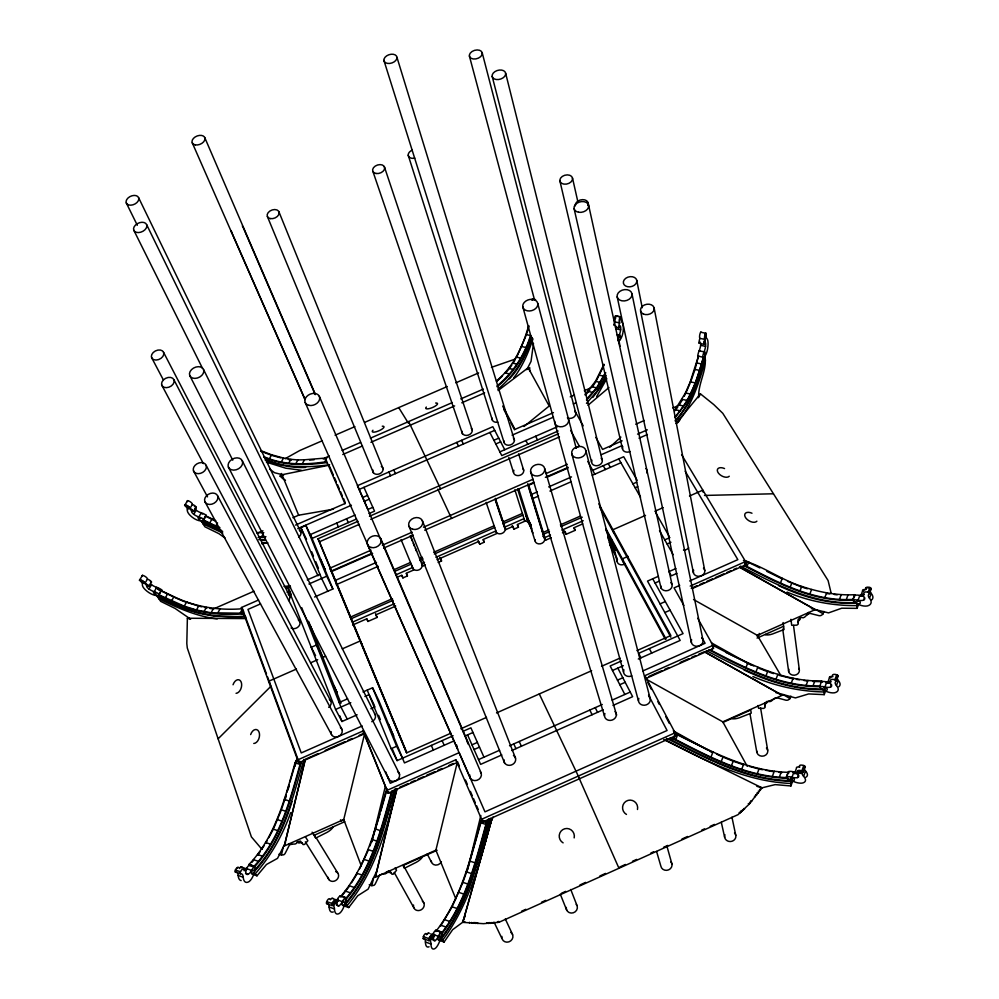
<?xml version="1.0" encoding="UTF-8"?>
<svg xmlns="http://www.w3.org/2000/svg" width="999" height="999" viewBox="0 0 999 999"><rect width="100%" height="100%" fill="white"/><g stroke="black" fill="none" stroke-linecap="round" stroke-linejoin="round"><path stroke-width="1.5" d="M617.869 339.373A6.481 2.173 -78.1 0 1 619.168 335.189A6.956 2.335 -78.2 0 0 620.654 329.782A4.908 1.648 -78.2 0 0 619.83 325.724L619.018 327.772L615.446 326.985M775.611 692.494L795.441 697.914L808.641 693.93L824.2 694.642L824.25 689.572M440.422 938.735A4.533 1.523 -71.6 0 1 438.374 939.984A4.533 1.523 -71.6 0 1 438.349 936.3L432.817 934.34A8.029 2.71 -71.5 0 1 435.776 930.194L441.296 932.142A10.327 3.484 -71.5 0 1 440.459 938.561L440.422 938.735A9.94 3.347 -71.5 0 1 435.789 947.939A14.423 4.858 -71.6 0 1 430.981 943.98A9.528 3.234 -71.3 0 0 428.783 940.621L428.921 938.66A4.483 1.523 -71.5 0 1 431.081 935.564A4.483 1.523 -71.5 0 1 432.155 937.212A3.946 1.336 -71.5 0 1 434.752 935.251L430.581 933.903M436.675 931.343L436.7 930.319C460.664 899.063 470.104 859.864 480.444 822.664L481.655 820.029L487.1 821.777C476.336 860.226 466.895 900.873 442.207 933.278L441.471 938.336L444.093 942.032L452.647 929.682L462.237 922.589L465.084 916.258M488.261 819.217L485.901 824.425C475.561 861.675 466.108 900.898 442.22 932.267L442.207 933.278L439.435 932.317M699.225 343.344L699.787 341.396M811.375 608.566L828.533 612.899L841.72 608.216L857.092 608.354L857.292 603.034C830.119 604.919 802.884 597.127 778.471 585.551M704.17 344.255L704.133 344.23A3.222 0.949 -78 0 1 704.919 339.385A3.659 1.074 -78 0 1 704.57 336.825A3.659 1.074 -78 0 1 705.594 333.204L706.156 333.204A7.742 2.273 -78.1 0 0 706.88 338.574A11.851 3.484 -77.9 0 1 707.529 349.275A8.154 2.398 -77.9 0 1 704.557 356.668L704.507 356.718A8.479 2.485 -77.9 0 1 702.647 356.955A6.606 1.936 -77.8 0 1 704.083 351.848A7.093 2.085 -77.9 0 0 705.569 346.328A4.995 1.474 -77.9 0 0 704.957 342.245L704.17 344.343L699.188 343.244A3.222 0.962 -78 0 1 699.974 338.399A3.659 1.086 -78.1 0 1 699.612 335.839A3.659 1.086 -78.1 0 1 700.636 332.217L701.198 332.168M758.091 705.469L758.578 708.328L763.748 708.416L765.084 707.467A6.481 2.785 22 0 0 764.884 706.243L764.859 703.046L768.094 701.248C772.14 703.196 772.839 697.327 776.947 697.777A2.91 1.261 21.7 0 1 778.296 698.126L786.038 700.237A7.28 3.184 21.6 0 0 787.861 700.112L789.66 699.063L790.896 696.116M246.341 618.581L187.375 618.244L186.813 643.543L187.288 647.976L251.398 836.887L261.963 849.312M790.921 619.305L791.72 625.262L796.84 625.162L798.201 624.1A6.331 2.972 21.4 0 0 798.026 622.839L798.101 619.48L801.36 617.457C805.481 619.28 806.081 613.186 810.239 613.473A2.835 1.349 21 0 1 811.563 613.786L819.155 615.696A7.105 3.384 20.9 0 0 820.978 615.509L822.789 614.335L823.988 611.463M529.707 371.066L529.745 367.682L527.772 369.031M364.473 734.352L343.743 819.517L284.315 845.978L305.132 759.727M533.466 343.369L531.043 361.376L526.81 369.667M698.651 396.953C698.176 383.216 706.917 370.579 705.094 357.08C699.288 379.682 691.62 402.822 676.048 420.716M222.677 531.381L202.585 522.177L205.819 515.834L215.697 520.716M305.519 836.987L307.854 840.746L304.62 844.392L303.147 844.592A6.431 2.635 -71 0 1 302.472 843.518L300.399 841.083L297.153 841.945C295.954 846.19 291.596 842.257 289.235 845.429A2.885 1.199 -70.8 0 0 288.599 846.628L285.04 853.596A7.218 3.022 -70.7 0 1 283.791 854.782L281.443 855.044L283.241 847.127M380.244 874.612L379.245 875.648A2.947 1.099 -71.4 0 0 378.633 876.897L375.174 884.078A7.38 2.76 -71.4 0 1 374.001 885.314L371.815 885.663L373.676 877.584M284.315 845.978L305.419 759.178L311.076 756.68M371.815 841.945L385.327 786.463M396.328 788.998L375.299 877.284L435.889 850.186L457.492 761.6L459.328 765.858M375.299 877.284L396.903 788.561M467.607 869.804L480.844 815.509M433.341 934.54L433.816 933.765L433.853 934.502M330.157 899.649A4.371 1.698 -70.7 0 0 326.735 901.61A1.648 0.637 -70.7 0 0 326.623 903.633L331.943 905.531A9.303 3.596 -70.6 0 1 334.465 908.94A14.086 5.407 -70.8 0 0 339.872 913.061A9.703 3.721 -70.8 0 0 344.705 904.182L344.742 904.02A10.09 3.871 -70.8 0 0 345.467 897.701L340.197 895.853A7.842 3.022 -70.8 0 0 337.063 899.812A8.417 3.259 -70.8 0 1 336.576 900.711M238.773 867.607A4.271 1.848 -69.9 0 0 235.402 869.992A1.611 0.699 -69.9 0 0 235.314 871.99L240.409 873.8A9.103 3.909 -69.8 0 1 243.232 877.259A13.786 5.894 -70.1 0 0 249.176 881.53A9.49 4.058 -70 0 0 254.171 872.926L254.221 872.764A9.878 4.221 -70 0 0 254.832 866.558L249.787 864.784A7.68 3.284 -70 0 0 246.503 868.593A8.229 3.546 -70 0 1 246.266 869.03M700.761 343.057A4.995 1.486 -77.9 0 1 700.636 345.342A7.08 2.098 -77.9 0 1 699.15 350.849A6.606 1.948 -77.9 0 0 697.714 355.956L703.621 357.43L695.379 383.454L687.112 401.248L675.187 417.619M703.621 357.43L704.582 358.017C698.526 380.382 690.933 403.384 675.037 420.829M703.346 357.23C698.214 376.011 692.095 395.179 680.082 410.789L675.099 409.715L685.439 392.969L690.272 381.843L698.413 356.231L695.279 368.481M528.221 328.696L528.958 326.074M528.608 325.811C522.864 346.541 513.399 367.095 496.366 380.969M470.392 859.59L481.655 820.029M489.41 818.868C478.009 859.452 468.181 902.447 442.107 936.7M462.799 922.377L491.77 819.405L462.799 922.377L483.491 923.675L499.063 922.252L738.011 814.672L749.287 804.058L761.925 787.849L775.149 784.615L790.908 785.951L792.869 780.706M490.234 818.368C478.409 859.427 468.556 903.034 442.12 937.761M491.633 819.08C480.332 861.038 469.23 904.682 442.719 940.096L439.972 939.122M349.213 886.5L341.084 896.977L341.071 895.966C366.258 866.533 375.799 827.846 385.976 791.483L387.225 788.923L380.769 811.176M379.907 814.135L372.652 838.286M346.366 898.825L346.353 897.814C371.466 868.293 380.994 829.582 391.183 793.156L392.432 790.596C381.818 828.171 372.327 868.318 346.366 898.825L345.716 903.783L348.713 907.554L357.767 895.728L368.119 889.147L376.96 870.728M394.43 789.397C383.404 828.571 373.414 870.391 346.366 902.197M705.456 360.065C700.199 378.534 694.517 397.252 684.203 413.611M252.934 866.682L249.151 865.346L249.113 864.36C275.312 836.65 285.027 798.438 295.042 762.811L296.328 760.326L301.323 761.937C290.871 798.725 281.219 838.398 254.196 867.12L254.146 866.133C280.294 838.323 290.01 800.087 300.037 764.422L301.323 761.937M284.777 799.45L286.064 795.104M286.913 792.207L289.061 784.964M289.91 782.067L296.328 760.326M284.902 800.249L286.214 795.816M287.962 789.909L289.273 785.476M294.955 766.27L297.14 758.878M303.883 759.365C292.819 798.164 282.804 840.122 254.283 870.454L254.358 871.49C272.527 851.785 284.265 826.96 292.045 801.523M395.354 788.81C383.866 828.483 373.863 870.953 346.416 903.246L343.781 902.322M396.915 789.597C386.039 830.194 374.65 872.589 347.14 905.581L344.518 904.657M142.382 576.211A7.867 2.847 29.9 0 0 142.033 575.923L142.495 575.324A3.721 1.349 29.8 0 1 145.966 577.035A3.721 1.349 29.8 0 1 147.39 579.183A3.284 1.186 29.8 0 1 151.473 581.967L148.926 586.276A3.284 1.186 29.7 0 0 144.83 583.491A3.721 1.349 29.8 0 0 143.406 581.343A3.721 1.349 29.8 0 0 139.935 579.632L139.473 580.232A7.88 2.835 29.9 0 1 142.407 584.59A12.05 4.346 29.7 0 0 149.176 592.794A8.292 2.985 29.7 0 0 157.093 595.541L157.168 595.529A8.616 3.097 29.7 0 0 159.103 594.105L161.626 589.797A6.718 2.423 29.6 0 0 156.756 587.375A7.205 2.622 29.7 0 1 151.548 584.715A5.082 1.848 29.7 0 1 150.387 583.766M466.608 871.965L469.967 861.051M526.248 334.99L527.834 329.957M532.991 338.836C528.396 352.672 522.639 366.383 513.661 377.984M281.88 808.353L284.29 800.936M245.854 617.032L214.385 616.271L198.526 613.236L185.452 609.14L158.129 596.878L158.853 594.805L184.216 606.168L196.428 610.002L211.064 612.774L240.097 613.186L242.582 608.741C219.043 610.676 195.317 607.03 173.976 596.69C132.318 576.81 184.378 602.809 185.514 601.81M690.446 382.417L694.892 369.792M463.311 881.23L466.133 873.288M205.107 517.594L205.819 515.834M711.788 645.242L713.598 645.716C747.127 663.149 782.741 681.655 821.615 680.993L819.642 686.788A9.94 4.433 20.9 0 0 824.45 690.546L824.6 690.621A9.565 4.271 20.9 0 0 834.59 692.782A13.886 6.194 20.9 0 0 836.438 685.514L838.311 680.469A9.153 4.121 20.6 0 1 837.362 676.798M795.479 772.302A8.516 3.472 21.6 0 1 793.955 771.952A7.942 3.209 21.6 0 0 788.598 771.578L786.625 776.847A10.215 4.121 21.6 0 0 791.595 780.594L791.745 780.669A9.828 3.959 21.6 0 0 801.922 783.141A14.261 5.769 21.6 0 0 803.583 776.335L805.544 771.028A9.403 3.834 21.3 0 1 804.357 767.719M863.573 595.741A8.079 3.959 20.1 0 1 859.839 595.441A7.53 3.671 20.1 0 0 854.62 595.466L852.834 600.212A9.69 4.72 20.1 0 0 857.492 603.97L857.629 604.045A9.316 4.533 20.1 0 0 867.457 605.931A13.524 6.593 20.2 0 0 869.492 598.226L871.265 593.443A8.916 4.383 19.8 0 1 870.304 589.872M369.855 846.053L372.24 839.61M819.642 686.788A7.742 3.447 20.9 0 1 824.937 686.975A8.304 3.721 20.9 0 0 830.544 687.062L831.468 684.552M786.625 776.847A7.955 3.197 21.6 0 1 791.982 777.234A8.529 3.459 21.6 0 0 797.652 777.547L798.638 774.899M852.834 600.212A7.542 3.659 20.2 0 1 858.066 600.199A8.092 3.946 20.2 0 0 863.611 600.074L864.497 597.689M836.313 681.093A1.623 0.724 20.8 0 0 834.864 679.795L836.737 674.75A1.623 0.737 20.7 0 1 838.186 676.048L836.313 681.093A9.166 4.108 20.6 0 0 836.438 685.514M803.321 772.152A1.661 0.674 21.5 0 0 801.81 770.866L803.795 765.546A1.661 0.687 21.4 0 1 805.294 766.832L803.321 772.152A9.416 3.821 21.4 0 0 803.583 776.335M869.492 593.593A1.573 0.774 20 0 0 868.094 592.295L869.867 587.499A1.573 0.774 19.9 0 1 871.265 588.811L869.492 593.593A8.929 4.371 19.8 0 0 869.492 598.226M790.833 778.696L789.847 781.318C745.841 780.007 706.118 758.266 667.782 738.985M825.162 689.485L824.225 691.982C799.737 691.433 775.436 686.163 752.909 676.523M832.766 676.735A3.784 1.711 20.8 0 0 829.407 677.846L827.609 682.966A3.796 1.698 20.8 0 1 831.118 681.842A4.308 1.936 20.8 0 1 831.043 679.67A4.308 1.936 20.8 0 1 834.864 679.795M792.319 779.507L790.858 783.453C746.265 781.668 705.619 761.101 667.007 740.671L666.408 738.311M797.652 777.547A6.019 2.435 21.6 0 0 797.289 774.175A1.736 0.699 21.6 0 0 794.58 773.563L796.465 768.169A3.896 1.586 21.5 0 1 799.587 767.195M863.611 600.074A5.707 2.785 20.1 0 0 863.461 596.341A1.648 0.799 20.1 0 0 860.838 595.891L862.537 591.033A3.696 1.811 20 0 1 865.658 589.685M824.2 694.642L825.599 690.908M857.092 608.354L858.853 603.633M491.97 819.854L493.007 817.082M790.908 785.951L790.808 781.168L789.847 781.318L786.138 777.597L788.111 772.327C748.388 771.228 712.262 752.235 677.809 734.427L674.974 733.616L712.674 752.309M759.877 567.932L746.091 561.151L744.193 565.759C777.996 583.316 814.197 602.397 853.571 600.162L852.934 599.45L854.707 594.705C836.725 595.629 818.755 592.045 801.747 586.413C781.405 579.895 763.773 566.645 743.443 560.501M819.03 686.663C779.282 686.912 743.156 667.482 708.815 649.825L711.6 650.574C743.381 666.92 776.423 684.465 812.986 685.888L814.872 680.906M670.117 737.924L675.711 739.547C708.366 756.293 741.995 774.237 779.307 777.21L781.28 771.952M744.193 565.759L746.927 566.433C777.909 582.429 810.414 599.562 846.253 599.6L848.039 594.88M806.093 685.414L807.979 680.456M772.314 776.473L774.3 771.24M839.447 599.375L841.233 594.667M531.805 337.287C525.449 357.38 514.26 375.849 497.802 389.26M532.13 337.737C526.785 352.472 520.467 367.457 509.39 378.883M525.736 336.326L516.371 357.804M497.027 385.876C513.099 372.889 524.425 355.169 530.519 335.514L525.949 334.578M530.819 335.926C524.65 355.744 513.311 373.663 497.102 386.775M290.672 812.637C282.792 835.014 270.891 855.981 255.207 873.813L252.697 872.926M791.233 683.166L793.131 678.234M757.217 773.713L759.215 768.506M824.812 597.589L826.61 592.894M281.393 809.839L273.813 828.109M807.629 614.71L808.528 612.412M764.685 705.918L766.096 702.309M797.851 622.502L799.812 618.256A6.319 2.985 21.3 0 1 799.974 619.53L798.613 620.591M775.936 679.332L777.846 674.425M741.633 769.442L743.643 764.26M809.777 594.155L811.588 589.485M765.883 676.023L767.794 671.128M731.368 765.896L733.391 760.726M799.912 591.071L801.747 586.413M755.868 672.102L757.804 667.207M721.128 761.75L723.164 756.605M790.122 587.337L791.97 582.679M710.976 757.042L713.036 751.897M780.456 582.941L782.304 578.296M745.966 667.557L747.914 662.674M428.921 938.66L423.376 936.575L423.151 938.585A9.515 3.247 -71.3 0 1 425.424 942.007A14.398 4.895 -71.5 0 0 429.083 946.777M462.849 882.554L452.46 905.993M673.925 736.163L672.864 738.723C708.528 757.042 745.741 777.06 786.825 778.283M673.863 739.01L675.973 733.903M745.154 565.996L747.052 561.388M711.6 650.574L713.598 645.716M675.711 739.547L677.809 734.427M746.927 566.433L748.825 561.825M368.419 849.912L359.64 868.78M338.174 900.099L337.799 900.586A2.947 1.136 -70.8 0 0 336.351 903.121M686.163 392.282L689.834 383.828M606.106 375.362L596.728 391.67L586.463 403.346M605.694 377.372L600.699 386.75L592.769 397.515M606.805 378.658L596.703 396.503M584.84 394.78L595.454 381.356L603.983 364.285M604.195 364.847L596.266 380.906M586.5 399.225L596.578 387.824L604.982 373.426M605.769 372.727L596.615 388.723L586.525 400.162M285.552 842.619L277.522 858.353L266.471 864.485L256.968 875.823L253.209 874.5M684.19 396.291L685.551 393.693M265.821 843.156L267.295 840.421M268.768 837.686L273.202 829.482M698.326 397.677L700.436 393.856L713.81 404.607L722.789 413.311L828.096 580.544L831.193 593.369M241.596 613.623L243.469 610.289M161.376 590.496L158.716 595.192C184.166 609.378 213.199 616.833 242.407 613.861L243.656 611.625M263.898 456.668C283.042 465.184 304.333 464.897 324.675 461.988L326.186 459.29M217.67 613.149L220.155 608.753M302.247 463.798L304.508 459.79L326.948 457.942M258.816 536.838L261.451 536.875L263.237 533.728M211.064 612.774L213.549 608.403M295.667 463.923L297.927 459.927L304.508 459.79M284.203 479.57A6.181 2.697 29.4 0 1 283.042 478.858L280.12 476.123L281.606 473.501M203.958 611.713L206.456 607.355M288.649 463.324L290.921 459.34L297.927 459.927M451.835 907.329L440.571 926.073M196.428 610.002L198.913 605.644M281.256 462.025L283.529 458.066L290.921 459.34M184.216 606.168L186.713 601.835M269.355 458.766L271.641 454.807L283.529 458.066M619.018 327.697L618.98 327.672A3.159 1.061 -78.3 0 1 619.705 322.902A3.584 1.199 -78.3 0 1 619.218 320.367A3.584 1.199 -78.3 0 1 620.242 316.808L620.891 316.958A7.592 2.535 -78.4 0 0 621.865 322.153A11.626 3.896 -78.2 0 1 622.926 332.729A7.992 2.672 -78.2 0 1 619.855 339.96A8.317 2.785 -78.2 0 1 617.882 340.347M171.466 601.011L173.976 596.69M203.409 519.955L215.747 525.986L217.545 522.889M614.098 325.125A3.159 1.074 -78.3 0 1 614.934 321.953A3.584 1.211 -78.3 0 1 614.447 319.418A3.584 1.211 -78.3 0 1 615.471 315.871L620.891 316.958M165.197 598.051L167.72 593.731M209.615 523.114L212.025 518.993M159.49 594.28L158.217 596.428C184.69 611.163 214.872 619.08 245.267 616.046M194.393 506.543L196.291 507.417L193.818 511.426A3.209 1.286 30.1 0 0 189.86 508.641A3.634 1.461 30.1 0 0 188.536 506.431A3.634 1.461 30.1 0 0 185.14 504.757L184.603 505.357A7.705 3.072 30.2 0 1 187.375 509.902A11.776 4.72 29.9 0 0 193.756 518.319A8.104 3.234 30 0 0 201.548 520.891L201.636 520.879A8.429 3.372 30 0 0 203.634 519.28L206.056 515.172A6.556 2.635 29.9 0 0 201.286 512.812A7.043 2.835 30 0 1 196.191 510.214A4.958 1.998 30 0 1 194.892 509.053M159.403 594.73L158.129 596.878L157.093 596.203L160.677 601.348L175.025 608.403L190.634 619.168M159.103 594.105A6.718 2.41 29.6 0 0 154.221 591.683A7.205 2.61 29.7 0 1 149.001 589.023L151.548 584.715M203.634 519.28A6.568 2.622 29.9 0 0 198.863 516.92A7.043 2.822 30 0 1 193.769 514.323L196.191 510.214M187.375 509.902L188.599 507.854M144.83 583.491L147.39 579.183M189.86 508.641L192.308 504.52A3.634 1.461 30.1 0 0 190.984 502.31A3.634 1.461 30.1 0 0 187.587 500.649L187.1 501.298A7.692 3.084 30.2 0 1 187.437 501.585M139.473 580.232L142.495 575.324M184.653 505.407L187.587 500.649M513.399 362.724L514.885 360.264M679.357 404.732L682.155 400.187M351.561 882.729L357.043 873.913M531.93 300.249A3.521 1.336 -78.6 0 1 532.504 298.976L533.229 299.138M257.667 855.306L260.115 851.66M261.75 849.237L264.186 845.591M592.582 386.588L595.554 382.18M509.54 368.244L511.875 365.022M675.062 410.676L677.759 407.068M676.673 423.251L683.466 414.822M676.036 423.501L700.436 393.856M677.809 422.614L679.77 420.242M589.922 390.022L585.901 394.593M860.801 595.928L860.763 595.804A3.696 1.811 20 0 1 864.335 594.58A4.196 2.06 20 0 1 864.322 592.307A4.196 2.06 20 0 1 868.094 592.295M675.199 416.67L680.082 410.789M829.495 677.934L829.495 677.934A1.686 0.762 20.8 0 1 830.631 677.784M251.748 862.462L253.484 860.526M505.706 372.677L508.753 369.318M794.542 773.588L794.492 773.476A3.896 1.586 21.5 0 1 798.089 772.639A4.421 1.798 21.5 0 1 797.951 770.591A4.421 1.798 21.5 0 1 801.81 770.866M218.132 738.798L271.004 686.213M496.903 381.406L502.472 375.974M619.805 340.01L619.855 339.96A3.659 1.224 -78.1 0 0 620.329 336.089A3.659 1.224 -78.1 0 0 619.168 335.189L616.795 334.702M609.702 447.315L620.879 437.112M587.974 405.282L608.953 387.537M523.988 426.511L549.2 406.006L528.184 367.794L498.101 390.559M428.921 933.553L429.195 933.291A3.934 1.336 -71.4 0 0 426.898 934.589M299.75 842.731L298.276 842.931A6.419 2.647 -71 0 1 297.602 841.857L302.385 843.144M338.174 899.287L337.724 900.599M792.694 772.389L793.868 772.726M285.202 458.666L299.725 450.537L322.352 440.721M521.603 911.213L525.874 909.29M541.52 902.247L545.791 900.324M561.438 893.281L565.709 891.358M579.932 884.952L585.626 882.392M599.85 875.986L605.544 873.426M619.767 867.02L625.411 864.472M632.479 861.3L636.725 859.39M650.849 853.034L653.671 851.76M663.561 847.302L667.807 845.391M681.93 839.035L687.587 836.488M701.71 830.132L704.545 828.858M710.189 826.323L714.435 824.412M675.099 732.804L481.568 819.305L482.767 821.99L675.811 735.701L675.099 732.804L644.929 675.636L712.974 645.366L697.714 618.281M646.003 679.058L722.814 721.852L782.18 695.304L704.382 651.735L698.701 654.27M437.137 850.261L403.034 865.521L404.508 868.243L414.248 863.323A13.012 6.244 -22.9 0 0 422.24 857.354L422.053 857.005M722.776 722.502L750.711 710.002L751.26 713.111L741.383 716.97A12.862 6.131 -28.2 0 1 732.13 718.743L732.055 718.356M450.874 733.204L406.68 752.834L318.019 538.761L358.017 521.291M460.864 728.771L486.525 717.382M496.515 712.949L591.645 670.704M601.548 666.296L619.942 658.129M636.925 650.599L670.878 635.514L598.776 503.858M367.245 690.122L391.171 748.701L397.103 760.614L453.109 735.739M462.687 731.48L470.904 727.834L483.966 757.18M621.553 660.926L610.164 665.983L624.837 694.467M453.808 741.008L404.458 762.924L378.571 700.012L372.59 687.762L363.024 691.982M464.822 736.113L472.977 732.479M612.487 670.491L623.301 665.696M638.299 659.028L680.182 640.421L647.514 581.093L658.254 576.348M471.978 744.829L477.397 742.419M617.457 680.144L622.839 677.747M642.819 670.966L705.094 643.269L702.06 637.861M474.063 749.537L479.495 747.127M619.805 684.702L625.199 682.317M386.738 790.509L455.806 759.777L457.043 762.562L388.149 793.218L362.949 731.006L297.615 759.939L241.408 607.517L258.541 600.012M399.725 787.312L408.179 783.541M410.989 782.292L415.222 780.406M418.032 779.158L423.676 776.648M426.486 775.386L434.94 771.628M437.762 770.379L441.995 768.493M449.038 765.359L453.259 763.473M648.925 676.41L661.725 670.716M664.572 669.455L668.831 667.557M680.207 662.499L688.748 658.703M691.583 657.429L695.853 655.531M645.704 678.608L713.573 648.401L712.974 645.366M478.509 759.615L499.575 750.237M509.515 745.803L602.272 704.507M612.15 700.112L630.244 692.057M693.543 599.537L757.379 635.376L815.184 609.64L739.472 566.933M343.843 819.792L341.183 820.978L340.509 819.804M756.83 635.938L759.415 634.777L759.203 633.428M314.048 835.351L344.73 821.69M757.067 638.086L783.603 626.273M501.81 754.932L480.619 764.372L467.582 734.889M511.7 750.536L603.159 709.802M612.986 705.431L632.629 696.678L617.844 668.119M312.113 832.179L315.734 838.086L325.249 833.266A12.775 6.431 -21.6 0 0 332.929 827.372L332.717 827.035M290.634 587.175L288.087 588.299L335.589 709.44L350.799 702.722M364.872 696.503L369.093 694.642L374.45 705.494M675.873 568.556L668.98 571.603L671.353 575.824L676.885 573.376M335.589 709.44L341.97 721.515L357.142 714.809M370.891 708.728L375.124 706.855M655.069 583.029L659.215 581.193M362.187 725.948L301.248 752.934L247.964 609.402L260.539 603.896M679.72 585.377L674.05 587.887L683.89 605.456M689.647 580.993L737.849 559.652L685.189 471.241M690.209 586.076L745.579 561.55L681.593 454.657M312.025 756.255L318.157 753.546M325.224 750.411L345.03 741.633M347.864 740.384L352.11 738.498M359.178 735.364L363.424 733.491M691.258 588.286L696.927 585.764M699.762 584.515L704.02 582.629M706.855 581.368L712.524 578.858M715.359 577.609L723.863 573.838M726.71 572.577L730.956 570.691M733.79 569.442L736.625 568.181M297.615 759.939L299.2 762.662L364.373 733.79L388.149 793.218M692.257 588.548L746.091 564.71L745.579 561.55M660.064 603.883L665.322 601.56M664.834 612.549L670.117 610.214M391.171 748.701L396.64 746.278L402.522 758.216M296.453 669.043L268.619 681.293L270.23 684.115M310.614 662.812L317.694 659.69M325.637 656.193L322.864 657.417L316.458 645.017L311.226 647.315L315.534 655.569M342.295 648.863L360.327 640.921L361.725 643.831M645.516 515.372L612.936 529.72L613.736 532.854M654.845 511.276L663.161 507.617M689.46 496.028L702.834 490.147L703.234 492.295M664.747 539.86L669.892 537.599M628.034 556.356L622.352 558.853L623.114 561.85M667.082 543.968L670.941 542.27M339.161 702.522L347.59 698.801M308.928 584.003L326.723 576.211L332.879 588.985L314.56 597.015M335.814 580.182L376.498 562.35M531.58 494.405L537.287 491.908M548.688 486.913L571.503 476.91M592.694 470.317L623.701 456.73L637.187 480.344M336.263 584.69L378.221 566.296M538.536 496.041L532.842 498.526L530.956 494.88M549.912 491.058L571.228 481.705M592.332 475.249L620.916 462.724M393.956 569.717L410.527 562.462M422.427 557.242L419.605 558.478L420.691 561.363M433.666 552.31L494.118 525.799M522.365 513.411L503.159 521.828L501.386 518.269L501.948 519.98M394.667 571.378L411.213 564.123M420.279 560.139L423.089 558.903M434.328 553.983L494.705 527.497M522.902 515.122L503.733 523.538L502.547 521.166M396.116 574.75L412.612 567.507L411.526 565.097M421.665 563.536L424.513 562.287M435.939 557.28L495.891 530.968M524.013 518.631L504.895 527.022L503.121 523.464L503.983 526.048M396.89 577.372L401.785 575.224L402.922 577.909L407.43 575.923L406.306 573.239L413.648 570.017L401.061 539.572M421.59 563.648L422.689 566.058L425.337 564.897M437.087 559.74L478.771 541.446L479.745 544.18L484.24 542.207L483.279 539.472L496.765 533.541L486.126 502.335M504.57 527.235L505.756 529.607L513.061 526.398L513.961 529.17L518.444 527.197L517.544 524.425L524.837 521.228L514.86 489.76M438.149 562.437L441.533 560.963L440.472 558.254M632.916 483.853L636.675 482.205M635.139 487.762L637.649 486.663M350.362 617.145L392.445 598.663M548.938 529.895L543.231 532.405L541.371 528.796L530.107 492.132M560.364 524.875L580.344 516.096M351.124 618.756L393.156 600.287M543.756 534.115L549.45 531.605M560.864 526.598L582.242 517.195M352.697 622.052L394.617 603.633M544.83 537.599L550.511 535.102M561.888 530.107L583.216 520.729M352.572 625.062L366.745 618.831L367.957 621.453L377.098 617.432L375.512 613.698M395.704 606.093L375.899 614.81L377.098 617.432M535.014 539.71A4.958 4.033 -17 0 0 540.471 543.793A4.958 4.033 -17 0 0 544.38 537.799L545.616 540.184L551.223 537.724M562.437 532.792L565.234 531.568L566.046 534.34L575.074 530.369L574.288 527.584L582.679 523.901M257.205 533.266L262.924 530.781M292.907 517.694L298.626 515.209L333.466 509.19M295.504 525.087L344.88 503.558M553.458 412.612L514.997 429.383L502.684 406.031M573.389 403.921L576.248 402.672M362.625 497.514L367.52 495.392M493.893 440.272L498.751 438.161M297.752 528.658L351.436 505.232M512.087 435.164L553.471 417.12M327.822 591.196L321.616 578.446L300.861 527.634L305.856 525.449L312.063 538.424L356.556 519.005M364.31 501.323L369.205 499.188M495.804 443.968L500.661 441.845M355.12 515.034L310.464 534.527L332.879 588.985M372.827 507.317L367.907 509.453L357.405 485.714L492.819 426.71L504.745 449.725M499.862 451.86L557.442 426.723M369.006 513.573L374.538 511.151L363.948 487.35M558.104 431.006L501.785 455.594L489.872 432.467M369.443 516.296L558.578 433.703M318.019 538.761L319.443 541.758L359.353 524.325M370.754 519.343L559.465 436.913M575.724 447.914L579.408 446.303L570.629 430.457M214.148 608.653L254.046 591.196M635.714 424.238L644.28 420.504M672.827 408.017L678.533 405.519M371.004 550.187L329.882 568.194L406.393 752.547M382.355 545.217L412.137 532.18M423.476 527.222L533.091 479.245M545.916 473.626L567.295 464.273M285.677 588.136L289.96 586.263M622.152 440.846L602.572 449.425L595.804 437.4M637.537 434.115L647.327 429.832M307.267 579.895L319.942 574.35M372.29 553.096L331.243 571.066L330.332 569.143M383.604 548.139L413.324 535.127M424.65 530.169L534.003 482.292M545.379 477.31L568.131 467.345M331.68 571.503L372.639 553.571M534.34 482.767L528.758 485.214L545.616 540.184M546.903 477.272L567.844 468.106M287.1 592.27L289.885 591.046M601.173 454.745L622.177 445.554M638.998 438.186L647.402 434.503M364.785 422.327L447.24 386.538M455.794 382.829L478.621 372.914M491.458 367.345L514.747 359.265M345.005 503.758L325.1 457.854L329.345 456.019M342.095 450.474L360.502 442.482M370.417 438.174L452.347 402.572M460.801 398.901L483.354 389.098M342.757 454.533L362.475 445.966M370.929 442.295L454.645 405.906M461.788 402.809L484.627 392.882M570.254 396.84L574.462 395.005M584.29 390.734L591.308 387.674M359.066 489.473L494.717 430.357M335.09 435.202L354.882 426.623M387.899 872.689L387.013 872.602A6.556 2.423 -71.6 0 1 386.526 871.89M434.79 935.376L433.491 937.799A6.081 2.06 -71.5 0 0 435.177 940.621A8.629 2.91 -71.6 0 0 438.349 936.3A8.042 2.697 -71.6 0 1 441.296 932.142M280.12 476.123L282.779 475.474M329.058 465.197L282.043 474.725L298.626 515.209M765.621 703.621L766.957 702.659A6.481 2.797 21.9 0 0 766.745 701.435M261.85 543.793L267.882 542.832M825.674 682.417L826.735 682.829M284.053 586.513L290.085 585.739M309.653 460.102L314.161 459.727M323.189 458.991L326.186 458.753M329.595 464.76C308.279 467.607 285.976 468.406 265.809 459.665M486.825 922.814L490.134 922.639L490.334 923.438M261.451 536.875L265.946 536.688M265.122 537.425L258.117 537.474M262.25 542.981L266.758 542.857M704.495 495.442L773.426 493.781M846.253 599.6L852.934 599.45M856.343 603.284L855.718 602.509C814.185 604.857 776.073 584.577 740.421 566.096M305.632 467.42C291.758 468.206 277.959 464.885 265.072 459.965M257.23 532.592L263.823 532.692M812.986 685.888L819.742 685.988L820.404 686.688M258.766 539.635L264.285 539.735M260.814 540.384L264.997 540.459M857.192 605.569C833.191 605.943 809.202 601.398 787.062 592.095M473.776 923.363L473.638 922.577L477.659 922.789L477.822 923.576M779.307 777.21L786.138 777.597M789.16 780.569C745.791 779.27 706.58 757.979 668.943 738.686M812.624 681.43L822.277 681.693L821.615 680.993M301.298 470.267L285.689 468.181L266.408 462.162M779.033 772.352L781.867 772.652M333.054 898.738L338.399 900.611A1.711 0.662 -70.8 0 0 337.038 902.946A5.944 2.285 -70.8 0 0 338.973 905.818A8.429 3.247 -70.8 0 0 342.345 901.672A7.855 2.997 -70.8 0 1 345.467 897.701M462.687 921.59L464.972 921.84M826.835 593.581L829.794 593.943M834.24 594.48L837.199 594.842M242.195 867.394L242.145 867.394A1.673 0.724 -70 0 0 241.646 867.631M239.36 868.543A3.759 1.623 -69.9 0 1 242.145 867.269L247.265 869.18A1.673 0.724 -70 0 0 245.854 871.44A5.819 2.498 -70.1 0 0 248.027 874.337A8.242 3.534 -70.1 0 0 251.561 870.379A7.692 3.272 -70.1 0 1 254.832 866.558M209.852 608.416L212.725 608.841M796.39 679.345L799.4 679.795M803.908 680.469L806.917 680.931M217.245 618.918C196.566 616.408 177.298 607.829 158.804 598.651M288.374 459.49L291.371 460.015M759.49 769.143L762.549 769.705M765.596 770.254L773.238 771.64M532.504 298.976L535.564 299.588M700.636 332.217L705.594 333.204M615.471 315.871L620.242 316.808M699.974 338.399L704.919 339.385M614.934 321.953L619.705 322.902M700.636 345.342L705.569 346.328M615.908 326.111A4.895 1.661 -78.2 0 1 615.908 328.833L620.654 329.782M696.59 362.937L701.523 363.936M694.667 369.368L699.6 370.392M521.378 346.503L525.949 347.465M690.272 381.843L695.204 382.879M516.196 357.093L520.779 358.067M685.439 392.969L690.384 394.018M598.963 375.137L603.721 376.148M512.537 363.149L517.132 364.123M682.105 399.363L687.062 400.412M595.454 381.356L600.224 382.38M508.691 368.419L513.286 369.418M678.646 404.957L683.616 406.031M591.795 386.8L596.578 387.824M504.67 372.864L509.278 373.863M587.999 391.396L592.794 392.432M199.313 606.256L201.86 606.83M204.42 607.417L206.968 607.991M324.675 461.988L326.935 462.549C305.894 465.472 283.828 466.108 263.998 457.242M779.295 675.386L793.381 678.895M283.666 475.024L274.6 472.739L269.718 469.155M271.828 455.419L280.856 457.879M749.45 766.408L758.054 768.755M187.375 618.244L190.085 619.018M240.097 613.186L242.407 613.861M756.817 786.3L761.925 787.811L663.748 739.597M803.034 587.449L807.329 588.786M186.95 602.397L197.939 605.831M295.879 761.201L300.874 762.811M481.231 820.941L486.675 822.701M385.976 791.483L391.183 793.156M295.042 762.811L300.037 764.422M480.444 822.664L485.901 824.425M769.143 672.165L773.513 673.601M375.124 828.883L380.332 830.619M284.253 799.35L289.235 801.011M469.53 860.988L474.975 862.799M371.778 839.422L376.998 841.17M280.906 809.64L285.889 811.313M466.196 871.79L471.653 873.626M815.184 609.64L740.933 568.081M368.019 849.575L373.226 851.335M277.085 819.53L282.08 821.215M462.5 882.229L467.944 884.078M760.863 787.499L761.925 787.849M363.848 859.315L369.068 861.088M272.827 828.983L277.822 830.693M458.441 892.257L463.898 894.117M387.612 871.59L391.508 873.276A6.568 2.41 -71.7 0 0 392.095 874.337L393.456 874.088L396.528 870.279L395.154 867.794M289.148 843.618L291.608 844.467M356.793 873.226L362.025 875.037M265.547 842.482L270.554 844.205M451.635 906.642L457.105 908.528M733.291 761.25L743.706 764.847M759.552 789.36L760.601 789.722M369.23 884.764L371.815 885.663M278.971 854.182L281.443 855.044M349.076 885.663L354.32 887.499M257.492 854.482L262.525 856.23M444.255 919.555L449.75 921.478M345.142 890.996L350.399 892.844M253.384 859.602L258.416 861.363M440.534 925.124L446.041 927.047M341.071 895.966L346.353 897.814M249.113 864.36L254.146 866.133M436.7 930.319L442.22 932.267M758.241 791.171L759.29 791.545M343.469 905.706L348.713 907.554M438.598 940.084L444.093 942.032M326.735 901.61L332.068 903.496A4.371 1.686 -70.7 0 1 334.315 900.623A4.371 1.686 -70.7 0 1 335.552 902.309A3.846 1.486 -70.8 0 1 338.349 900.486L338.349 900.611M336.338 904.882L338.973 905.818M245.492 873.438L248.027 874.337M432.405 939.647L435.177 940.621M235.402 869.992L240.497 871.802A4.283 1.836 -69.9 0 1 242.857 869.055A4.283 1.836 -69.9 0 1 244.231 870.753A3.771 1.611 -70 0 1 247.215 869.055L247.215 869.18M423.201 938.648L428.758 940.596M327.572 903.608A9.291 3.609 -70.5 0 1 329.158 907.055L334.465 908.94M235.314 871.99A9.091 3.934 -69.7 0 1 238.149 875.449L243.232 877.259M425.424 942.007L430.981 943.98M756.955 792.931L757.991 793.306M755.669 794.63L756.705 795.004M754.407 796.265L755.444 796.653M801.61 587L787.512 581.318M260.714 450.636L271.641 454.807M260.764 451.186L270.442 454.882M759.003 668.281L767.682 671.69M750.699 800.861L751.71 801.26M215.747 525.986L219.917 527.634M218.619 527.609L203.259 520.367M221.229 530.269L202.697 521.703M222.765 533.004L203.159 524.025M749.475 802.284L750.499 802.697M722.926 757.067L731.992 760.726M748.276 803.658L749.287 804.058M150.362 581.343L151.511 582.08M743.618 808.553L744.617 808.978M742.494 809.64L743.481 810.064M742.357 811.101L741.37 810.676L740.271 811.65L741.258 812.075M739.173 812.562L740.159 812.999M284.84 479.895L285.502 480.194M753.795 665.996L725.786 652.372M744.043 669.967C768.693 681.867 795.766 689.809 823.301 689.772L822.639 689.01C780.706 689.635 742.444 669.342 706.281 650.636M716.52 754.095L721.64 756.468M215.697 521.216L205.669 516.258M766.77 571.328L781.93 578.796M381.231 874.487C383.029 872.651 386.014 875.773 386.638 871.852L389.647 870.866L391.433 872.889M782.18 695.304L705.943 652.634M673.314 730.856L707.105 749.637M709.802 751.148L712.512 752.647M711.413 642.832L750.873 664.947M782.991 694.517L789.959 698.563M816.308 609.815L823.089 613.786M202.585 522.177L201.573 521.503L204.92 526.81L218.956 533.678L225.262 538.161M618.369 340.984L618.905 340.072L619.979 346.278M148.901 586.326L146.803 585.539A5.082 1.836 29.7 0 0 149.001 589.023M202.822 513.998L202.073 513.998M788.111 772.327L788.798 773.014M618.955 868.268L579.02 777.934M827.534 682.879L827.609 682.966A1.686 0.762 20.9 0 1 830.281 683.491A5.857 2.622 20.9 0 1 830.544 687.062M854.282 600.948L855.718 602.509M854.707 594.705L855.344 595.416M255.207 873.813L256.968 875.823M305.344 841.82L328.983 879.657M398.738 407.604L408.404 423.214M316.071 837.599L337.737 873.026M744.505 562.062L746.091 564.71M757.379 635.376L780.781 675.424M655.606 512.587L669.13 536.276M618.743 458.903L640.534 497.252M659.515 530.631L673.176 554.682M608.204 463.524L610.352 467.357M574.949 411.089L583.216 425.849M241.408 607.517L243.032 610.414M603.246 465.696L605.382 469.53M394.205 872.427L413.773 907.641M587.787 461.438L594.817 474.163M652.722 578.796L683.054 633.603L638.648 653.334L641.021 657.817M722.814 721.852L747.252 766.345M599.587 507.017L670.841 637.187M605.943 528.733L666.071 639.073M605.981 530.394L665.272 639.273M607.779 537.05L615.047 550.437L613.536 544.53M608.216 538.773L614.772 550.811M609.128 542.282L615.671 554.32M609.865 545.004L617.057 558.254M404.707 867.719L423.913 903.096M204.832 501.535L331.531 734.577M193.481 470.854L207.517 496.853M535.601 436.263L537.587 439.96M649.313 648.588L651.71 653.071M217.67 495.954A7.018 5.282 -27.5 0 1 209.665 504.458A7.018 5.282 -27.5 0 1 206.431 495.854A7.018 5.282 -27.5 0 1 217.67 495.954L342.182 729.869M573.801 527.996L575.074 530.369M525.861 440.509L527.822 444.218M161.776 385.114L203.396 463.623M503.671 409.24L509.465 420.229M510.914 422.964L514.522 429.832M647.851 682.679L651.435 689.472M657.891 701.71L659.315 704.432M665.771 716.67L669.355 723.463M673.651 731.618L675.811 735.701M151.586 357.567L163.199 379.595M206.156 465.372A6.918 5.145 -27.1 0 1 198.227 473.676A6.918 5.145 -27.1 0 1 195.08 465.322A6.918 5.145 -27.1 0 1 206.156 465.372L330.894 701.211M564.16 530.769L566.046 534.34M648.563 695.204L667.082 730.494L484.977 811.85L459.178 752.634L390.272 783.278L385.614 771.727M347.277 719.168L340.959 707.08L301.698 607.629M334.066 685.751L337.287 692.994L335.814 690.172M173.963 379.87A6.643 4.745 -26.2 0 1 166.284 387.674A6.643 4.745 -26.2 0 1 163.374 379.97A6.643 4.745 -26.2 0 1 173.963 379.87L299.762 621.678M163.611 352.41A6.556 4.62 -26 0 1 156.019 360.052A6.556 4.62 -26 0 1 153.184 352.535A6.556 4.62 -26 0 1 163.611 352.41L290.147 596.815M362.949 731.006L363.898 732.866M288.087 588.299L291.346 594.617M310.264 625.549L313.411 632.642M228.359 467.02L388.736 779.083M427.235 853.983L431.506 862.312M525.524 514.198L531.193 525.249M526.073 515.909L531.018 525.574M527.172 519.418L532.117 529.07M530.944 527.784L527.996 522.015L517.607 489.06M531.818 530.556L533.041 532.942M189.723 375.499L232.767 460.189M517.245 524.837L518.444 527.197M512.175 525.624L513.961 529.17M461.563 440.334L463.399 444.006M595.229 707.654L597.552 712.299M242.357 460.951A7.63 5.719 -26.2 0 1 233.691 470.129A7.63 5.719 -26.2 0 1 230.057 460.901A7.63 5.719 -26.2 0 1 242.357 460.951L399.625 774.262M456.718 442.445L458.553 446.116M589.81 710.064L592.12 714.722M203.546 369.543A7.53 5.407 -25.5 0 1 194.892 378.396A7.53 5.407 -25.5 0 1 191.471 369.667A7.53 5.407 -25.5 0 1 203.546 369.543L375.374 715.097M133.766 230.157L202.46 368.219M126.274 202.909L137.313 225.262M388.511 724.175L389.885 726.985M392.295 733.366L393.668 736.163L390.422 728.296M483.079 539.835L484.24 542.207M146.653 224.675A7.005 4.67 -24.5 0 1 138.474 232.567A7.005 4.67 -24.5 0 1 135.514 225.025A7.005 4.67 -24.5 0 1 146.653 224.675L318.044 575.774M478.022 540.609L479.745 544.18M300.861 527.634L306.493 539.285M138.611 197.677A6.706 4.421 -24.3 0 1 130.769 205.182A6.706 4.421 -24.3 0 1 127.959 198.052A6.706 4.421 -24.3 0 1 138.611 197.677L301.074 532.554M408.653 421.553L440.584 488.848M539.285 693.943L579.557 778.721M320.716 559.44L325.424 570.404M324.001 567.42L324.95 569.405M494.13 922.264L502.235 939.122A5.669 5.232 -32 0 0 510.714 940.871A5.669 5.232 -32 0 0 510.839 932.367M437.849 489.098L451.536 518.406M505.294 918.943L512.562 934.465M439.86 557.355L441.533 560.963M393.718 469.892L395.442 473.626M519.205 741.495L521.391 746.216M388.861 472.003L390.584 475.749M513.773 743.918L515.946 748.651M406.356 573.501L407.43 575.923M401.848 575.486L402.922 577.909M325.1 457.854L326.461 460.939M231.481 231.893L304.895 399.101M192.258 142.807L305.032 399.612M305.182 402.522L457.255 748.201M367.52 544.592L470.354 778.283M329.67 466.583L333.279 474.912M334.478 477.684L336.276 481.855M337.487 484.627L339.285 488.786M340.497 491.57L342.295 495.729M343.494 498.501L345.304 502.672M465.472 780.044L467.32 784.302M470.392 791.395L472.24 795.654M473.464 798.488L475.312 802.746M476.598 805.731L478.196 809.415M455.806 759.777L482.767 821.99M204.733 137.525L315.022 393.606M315.222 394.642L242.982 226.985A6.256 4.271 -22.6 0 0 242.332 226.061M346.591 518.756L348.264 522.627M442.145 740.609L444.168 745.291M380.831 538.773L481.318 773.401M319.355 396.378L468.094 743.393M336.75 523.064L338.399 526.935M431.343 745.404L433.341 750.099M366.908 618.955L367.957 621.453M267.395 216.558L373.489 473.089M319.443 541.758L406.83 752.734M305.856 525.449L326.723 576.211M372.59 687.762L396.64 746.278M435.889 850.186L455.844 898.85M311.713 551.81L313.436 556.018M315.734 561.625L318.456 568.281M378.571 715.296L380.294 719.517M392.582 749.562L397.103 760.614M410.302 535.526L422.689 566.058M278.871 211.663L383.179 468.881M410.726 536.788L412.487 541.121M413.299 543.369L414.46 546.241M415.409 548.351L416.583 551.248M409.066 526.423L504.595 763.049M560.302 894.192L566.67 910.077M308.579 621.291L340.971 703.221M403.571 865.846L404.508 868.243M422.34 520.616L515.534 758.179M339.697 715.709L341.97 721.515M570.754 889.485L576.96 905.444M343.743 819.517L361.388 866.158M243.569 611.85L266.496 674M267.557 676.885L299.2 762.662M314.885 835.776L315.734 838.086M372.939 171.516L462.624 434.328M495.317 498.314L505.756 529.607M384.34 166.658L472.265 430.132M495.479 499.7L504.87 527.822M495.492 500.611L500.886 516.795M408.229 155.27L492.382 420.154M383.903 60.377L504.133 442.607M508.816 457.48L513.486 472.365M518.631 488.723L535.002 540.771M396.953 57.305A6.731 4.371 -18.1 0 1 387.612 63.412A6.731 4.371 -18.1 0 1 386.713 55.819A6.731 4.371 -18.1 0 1 396.953 57.305L514.522 440.409M518.631 453.833L523.663 470.229M527.784 483.641L544.705 538.798M528.071 485.502L529.682 490.759M541.895 530.506L543.756 536.588M530.594 471.628L604.445 715.896M656.58 851.448L660.863 866.145A5.632 5.195 -11.3 0 0 668.731 869.817A5.632 5.195 -11.3 0 0 670.741 861.687M544.717 468.693A7.23 5.707 -16.5 0 1 534.915 475.811A7.23 5.707 -16.5 0 1 533.354 466.021A7.23 5.707 -16.5 0 1 544.717 468.693L616.608 715.122M499.063 922.252L498.838 921.465L497.514 921.727L497.739 922.514M666.995 846.428L671.952 864.11M522.789 306.768L623.501 672.027M571.728 453.633L638.423 700.786M469.38 55.994L534.602 300.137M537.774 303.509A7.68 5.657 -15.8 0 1 527.347 310.826A7.68 5.657 -15.8 0 1 525.724 301.124A7.68 5.657 -15.8 0 1 537.774 303.509L576.248 448.314M493.244 922.352L493.444 923.151M585.864 450.686A7.23 5.682 -14.8 0 1 576.123 457.767A7.23 5.682 -14.8 0 1 574.4 448.064A7.23 5.682 -14.8 0 1 585.864 450.686L650.262 698.9M482.255 52.984A6.631 4.333 -16.3 0 1 473.201 58.966A6.631 4.333 -16.3 0 1 472.003 51.523A6.631 4.333 -16.3 0 1 482.255 52.984L576.011 413.973M492.17 76.349L591.545 462.137M611.338 538.998L617.157 561.6M491.72 922.514L491.92 923.301M505.644 73.227A6.931 4.583 -15.8 0 1 496.216 79.508A6.931 4.583 -15.8 0 1 494.867 71.653A6.931 4.583 -15.8 0 1 505.644 73.227L602.197 459.902M488.511 922.739L488.698 923.538M559.902 180.956L622.539 448.988M574.063 208.579L661.051 588.236M572.514 178.109A6.469 4.52 -14.5 0 1 563.811 184.103A6.469 4.52 -14.5 0 1 562.312 176.411A6.469 4.52 -14.5 0 1 572.514 178.109L577.659 200.874M721.315 822.314L724.675 837.387M588.136 202.972L672.015 584.44M617.182 296.865L691.445 642.719M731.942 817.194L735.776 835.339M631.955 293.656A7.555 5.582 -13 0 1 621.865 300.811A7.555 5.582 -13 0 1 619.88 291.346A7.555 5.582 -13 0 1 631.955 293.656L703.046 640.421M640.559 310.851L693.456 572.939M636.738 280.282A6.831 5.02 -12.8 0 1 627.634 286.725A6.831 5.02 -12.8 0 1 625.824 278.234A6.831 5.02 -12.8 0 1 636.738 280.282L642.232 307.729M654.108 307.917L704.782 570.654M475.674 922.689L475.824 923.488M750.087 714.385L756.842 752.322M471.553 922.439L471.69 923.226M760.539 707.679L767.694 750.274M469.405 922.264L469.542 923.051M765.421 634.377L765.484 634.777A12.587 6.281 -29.5 0 0 774.437 633.229L784.053 629.52L783.079 622.539M782.729 629.12L788.673 671.615M793.518 625.449L799.3 669.555M615.172 318.032A6.968 2.348 -78.4 0 1 615.172 317.295M615.209 321.453A4.958 1.673 -78.3 0 1 614.959 321.129M614.685 320.242A4.958 1.673 -78.3 0 1 614.597 319.543M614.235 325.187A2.635 0.887 -78.3 0 1 614.447 324.238M615.634 318.306A5.682 1.911 -78.4 0 1 615.784 316.258M614.885 319.205A5.644 1.911 -78.4 0 1 614.86 318.331M615.908 328.833A6.943 2.348 -78.2 0 1 615.846 329.27M532.779 300.062A5.569 2.098 -78.7 0 1 532.854 299.363M522.702 468.419A5.22 4.108 -17.2 0 1 522.352 473.838A5.22 4.108 -17.2 0 1 515.796 475.199A5.22 4.108 -17.2 0 1 513.898 470.267M568.169 418.331A7.118 5.519 -15.3 0 1 562.624 426.623A7.118 5.519 -15.3 0 1 554.732 421.166M729.258 476.236A6.843 3.909 29.5 0 1 721.465 475.761A6.843 3.909 29.5 0 1 717.507 469.305A6.843 3.909 29.5 0 1 724.55 468.568M756.88 521.191A7.005 4.058 30.6 0 1 749 520.804A7.005 4.058 30.6 0 1 744.867 514.085A7.005 4.058 30.6 0 1 751.985 513.224M422.315 901.073A5.582 4.995 -35.2 0 1 423.514 907.504A5.582 4.995 -35.2 0 1 416.995 910.426A5.582 4.995 -35.2 0 1 413.536 905.007M766.433 748.026A5.532 4.883 -4 0 1 764.035 755.918A5.532 4.883 -4 0 1 756.755 751.048M838.311 680.469A13.861 6.219 20.9 0 1 838.835 686.75M837.711 676.398A9.153 4.121 20.6 0 1 838.186 676.048M832.629 676.335A4.296 1.948 20.7 0 1 836.737 674.75M829.932 677.472A2.897 1.299 20.8 0 1 830.631 677.422M830.057 677.11A3.159 1.424 20.8 0 1 830.619 677.035M836.6 675.836A6.831 3.084 20.6 0 1 837.299 675.524M821.765 682.13A9.928 4.458 20.8 0 1 821.515 681.793A7.73 3.459 20.9 0 1 826.797 681.967A8.292 3.734 20.9 0 0 829.719 682.392M828.071 682.816A4.358 1.948 20.9 0 0 826.797 681.967L824.937 686.975A4.371 1.948 21 0 1 827.247 689.597A4.371 1.948 21 0 1 824.6 690.621M704.557 356.668A3.734 1.099 -77.9 0 0 705.094 352.734A3.734 1.099 -77.9 0 0 704.083 351.848L699.15 350.849A3.721 1.099 -77.9 0 1 699.812 350.711M705.581 337.999A7.105 2.085 -78.1 0 1 705.282 334.653M705.381 338.436A5.769 1.698 -78.1 0 1 704.957 335.714M704.208 343.256A2.473 0.724 -78 0 1 705.069 340.996M705.169 338.873A5.057 1.486 -78.1 0 1 704.695 336.938M704.195 342.682A2.685 0.787 -78 0 1 704.944 340.372M705.806 337.575A5.794 1.698 -78.1 0 1 705.856 333.579M698.888 356.281A8.467 2.51 -77.9 0 1 697.714 355.956M871.265 593.443A13.511 6.618 20.1 0 1 871.615 599.999M870.591 589.41A8.916 4.383 19.8 0 1 871.265 588.811M865.621 589.01A4.196 2.06 19.9 0 1 869.867 587.499M866.358 588.985A5.807 2.86 19.9 0 1 866.383 587.862M863.061 590.621A2.822 1.386 20 0 1 863.611 590.546M863.198 590.234A3.072 1.511 20 0 1 863.598 590.147M868.431 587.912A8.179 4.021 19.8 0 1 868.606 587.712M867.332 587.849A6.618 3.259 19.9 0 1 867.457 587.674M854.857 595.804A9.678 4.733 20.1 0 1 854.62 595.466M860.501 595.854A4.246 2.073 20.2 0 0 859.839 595.441L858.066 600.199A4.258 2.073 20.2 0 1 860.276 602.859A4.258 2.073 20.2 0 1 857.629 604.045M863.099 590.909A1.648 0.812 20 0 1 863.648 590.896M441.408 861.687A5.519 4.908 -31.4 0 1 431.206 861.051M701.685 637.762A5.919 5.032 -9.5 0 1 701.685 644.255A5.919 5.032 -9.5 0 1 694.218 645.729A5.919 5.032 -9.5 0 1 691.633 639.735M703.458 568.181A5.782 4.783 -9.7 0 1 703.471 574.363A5.782 4.783 -9.7 0 1 696.191 575.824A5.782 4.783 -9.7 0 1 693.656 570.154M670.866 582.604A5.769 4.808 -11.3 0 1 668.119 590.471A5.769 4.808 -11.3 0 1 660.726 585.814M688.673 547.827A5.707 4.683 -10.5 0 1 683.503 550.112M631.78 675.873A5.907 5.07 -13.5 0 1 625.362 675.274A5.907 5.07 -13.5 0 1 623.95 669.817M615.059 711.588A5.982 5.207 -15 0 1 614.86 718.356A5.982 5.207 -15 0 1 607.317 719.817A5.982 5.207 -15 0 1 604.907 713.548M649 696.465A5.982 5.195 -12.7 0 1 648.875 703.196A5.982 5.195 -12.7 0 1 641.333 704.657A5.982 5.195 -12.7 0 1 638.836 698.438M574.725 411.201A5.332 4.121 -15 0 1 574.3 416.745A5.332 4.121 -15 0 1 567.382 417.832M630.032 451.573A5.457 4.296 -12.9 0 1 624.125 451.236A5.457 4.296 -12.9 0 1 622.827 446.653M601.173 458.254A5.445 4.308 -14.2 0 1 600.973 463.873A5.445 4.308 -14.2 0 1 594.105 465.297A5.445 4.308 -14.2 0 1 591.945 460.164M645.854 468.568A5.519 4.383 -12.4 0 1 646.715 472.864M513.349 437.974A5.332 4.146 -17.3 0 1 510.439 444.93A5.332 4.146 -17.3 0 1 503.983 440.959M471.291 428.259A5.27 4.071 -18.7 0 1 468.306 435.127A5.27 4.071 -18.7 0 1 462.025 431.218M497.802 422.165A5.27 4.058 -17.6 0 1 492.107 418.119M299.3 530.257A5.37 4.183 -25.9 0 1 298.626 537.25M288.212 594.168A5.507 4.371 -27.8 0 1 288.549 600.561M298.289 619.917A5.569 4.471 -28.1 0 1 298.639 626.448A5.569 4.471 -28.1 0 1 291.084 627.971M381.306 466.371A5.282 4.083 -22.2 0 1 382.367 471.553A5.282 4.083 -22.2 0 1 376.136 474.263A5.282 4.083 -22.2 0 1 372.914 470.017M397.602 771.578A5.969 5.132 -29.5 0 1 396.491 780.469A5.969 5.132 -29.5 0 1 388.112 777.147M340.384 727.559A5.844 4.895 -30.1 0 1 339.772 735.701A5.844 4.895 -30.1 0 1 331.343 734.24M331.069 732.966A5.844 4.895 -30.1 0 1 331.168 731.63M374.575 713.723A5.819 4.895 -28.3 0 1 371.765 721.715M329.37 699.375A5.769 4.783 -29.5 0 1 328.721 707.342M467.245 741.97A5.932 5.132 -24.9 0 1 468.319 744.405M457.842 749.05A5.932 5.132 -24.9 0 1 456.83 745.254M513.449 755.481A5.994 5.245 -22.6 0 1 514.985 762.075A5.994 5.245 -22.6 0 1 507.954 765.209A5.994 5.245 -22.6 0 1 503.983 759.69M480.319 771.628A6.006 5.257 -25.2 0 1 476.948 780.319A6.006 5.257 -25.2 0 1 469.767 774.937M335.701 871.578A5.495 4.77 -36.9 0 1 338.386 877.122A5.495 4.77 -36.9 0 1 332.754 881.393A5.495 4.77 -36.9 0 1 328.122 877.322M734.515 832.954A5.657 5.157 -4.8 0 1 734.59 839.585A5.657 5.157 -4.8 0 1 727.447 840.896A5.657 5.157 -4.8 0 1 724.912 834.727M421.865 564.248A4.933 3.971 -22.4 0 1 418.993 569.855A4.933 3.971 -22.4 0 1 412.837 568.206M232.118 232.817A6.256 4.271 -22.6 0 1 231.231 230.794M501.885 937.786A5.669 5.232 -32 0 1 501.91 936.4M576.223 904.295A5.644 5.232 -23.7 0 1 573.289 912.799A5.644 5.232 -23.7 0 1 566.283 907.392M626.46 814.435A7.667 7.555 73.4 0 1 623.176 804.657A7.667 7.555 73.4 0 1 632.454 800.499A7.667 7.555 73.4 0 1 637.487 809.49M563.111 842.869A7.692 7.58 80.2 0 1 559.84 833.054A7.692 7.58 80.2 0 1 569.155 828.883A7.692 7.58 80.2 0 1 574.175 837.899M201.548 520.891A3.709 1.486 29.9 0 1 198.439 518.531A3.709 1.486 29.9 0 1 198.863 516.92L201.286 512.812A3.709 1.486 29.9 0 0 200.824 512.962M186.401 505.519A7.068 2.835 30.2 0 1 188.299 508.254M187.412 505.993A5.732 2.298 30.2 0 1 188.774 508.379M190.772 509.952A2.46 0.987 30 0 1 193.094 510.789M188.486 506.643A5.032 2.01 30.2 0 1 189.273 508.503M190.484 509.378A2.672 1.074 30 0 1 192.745 510.352M185.127 505.294A5.757 2.31 30.2 0 1 187.775 508.154M193.769 514.323A4.97 1.986 30 0 1 191.696 510.751L193.806 511.476L196.254 507.305A3.209 1.286 30.1 0 0 192.308 504.52M206.056 515.172A8.417 3.384 30 0 1 205.319 516.408M241.134 880.581A13.761 5.919 -70 0 1 238.149 875.449M241.271 867.582A2.872 1.236 -70 0 1 241.558 867.344M240.722 867.582A3.134 1.349 -69.9 0 1 241.234 867.157M237.025 868.356A6.743 2.922 -69.8 0 1 237.2 868.393M249.787 864.784A9.865 4.233 -70 0 1 249.875 865.671M246.341 869.38A4.333 1.861 -70.1 0 1 246.503 868.593L251.561 870.379A4.333 1.848 -70.1 0 0 251.798 873.975A4.333 1.848 -70.1 0 0 254.171 872.926M246.004 869.455A8.229 3.546 -70 0 1 245.205 870.604M240.409 873.8A1.611 0.699 -69.9 0 1 240.497 871.802M157.093 595.541A3.796 1.361 29.6 0 1 153.871 593.194A3.796 1.361 29.6 0 1 154.221 591.683L156.756 587.375A3.796 1.374 29.6 0 0 156.019 587.949M141.221 580.407A7.243 2.61 29.9 0 1 143.257 583.066M142.27 580.894A5.869 2.11 29.8 0 1 143.731 583.204M145.804 584.765A2.51 0.912 29.7 0 1 148.177 585.651M143.357 581.543A5.145 1.861 29.8 0 1 144.243 583.341M145.492 584.215A2.735 0.987 29.7 0 1 147.802 585.227M139.947 580.132A5.894 2.123 29.8 0 1 142.732 582.954M161.626 589.797A8.604 3.122 29.7 0 1 161.289 590.696M504.258 526.972A4.92 3.959 -18.6 0 1 502.722 533.066A4.92 3.959 -18.6 0 1 495.891 531.768M414.772 158.142A6.219 4.233 -18.1 0 1 408.341 155.819A6.219 4.233 -18.1 0 1 412.2 150.162M529.02 521.416A4.908 3.946 -17.3 0 1 523.938 519.455M542.857 536.263A4.958 4.033 -17 0 1 543.756 536.938M331.943 905.531A1.648 0.637 -70.7 0 1 332.068 903.496M344.705 904.182A4.433 1.698 -70.9 0 1 342.482 905.331A4.433 1.698 -70.9 0 1 342.345 901.672L337.063 899.812A4.421 1.698 -70.8 0 0 336.888 900.611M332.942 902.696A8.529 3.297 -70.6 0 1 334.603 904.345M333.604 901.772A6.906 2.672 -70.7 0 1 334.89 903.745M334.34 901.098A6.056 2.348 -70.7 0 1 335.189 903.096M336.064 902.584A3.209 1.236 -70.8 0 1 337.525 900.411M332.18 904.482A6.943 2.685 -70.6 0 1 334.29 905.057M340.197 895.853A10.077 3.896 -70.7 0 1 340.259 896.74M326.623 903.633A9.291 3.609 -70.5 0 1 327.11 903.558M333.329 911.925A14.073 5.432 -70.8 0 1 329.158 907.055M330.669 899.6A3.846 1.486 -70.7 0 1 333.054 898.613M791.745 780.669A4.483 1.811 21.7 0 0 794.392 779.807A4.483 1.811 21.7 0 0 791.982 777.234L793.955 771.952A4.483 1.811 21.6 0 1 795.067 772.664M800.286 773.313A8.641 3.509 21.4 0 1 800.536 770.966M799.625 773.126A6.993 2.847 21.4 0 1 799.337 770.841M795.004 773.139A2.985 1.211 21.6 0 1 797.989 773.775M798.925 772.914A6.131 2.498 21.5 0 1 798.263 770.916M795.129 772.801A3.247 1.311 21.5 0 1 797.851 773.201M801.036 773.576A7.03 2.86 21.4 0 1 802.409 771.628M788.86 771.902A10.202 4.146 21.5 0 1 788.598 771.578M804.645 767.319A9.403 3.834 21.3 0 1 805.294 766.832M805.544 771.028A14.236 5.794 21.6 0 1 805.881 777.21M799.687 766.882A4.421 1.811 21.4 0 1 803.795 765.546M429.77 937.711A8.741 2.96 -71.4 0 1 431.231 939.322M430.394 936.75A7.068 2.398 -71.4 0 1 431.518 938.698M432.854 937.999A3.009 1.024 -71.5 0 1 434.265 935.376M431.081 936.038A6.206 2.11 -71.4 0 1 431.805 938.024M432.617 937.474A3.284 1.111 -71.5 0 1 434.003 935.201M429.033 939.559A7.118 2.41 -71.4 0 1 430.931 940.047M435.776 930.194A10.315 3.496 -71.5 0 1 435.801 931.58M423.376 936.575A4.471 1.523 -71.4 0 1 426.561 934.627M575.349 205.819A6.556 4.633 -14.1 0 1 582.542 199.638A6.556 4.633 -14.1 0 1 587.737 205.444M625.274 563.661A5.07 4.171 -13.4 0 1 619.143 564.223A5.07 4.171 -13.4 0 1 617.444 559.415M798.825 668.418A5.42 4.645 -3.6 0 1 794.38 675.224A5.42 4.645 -3.6 0 1 788.848 669.205M250.637 734.577A7.118 4.533 -75.6 0 1 256.668 729.607A7.118 4.533 -75.6 0 1 259.315 737.112A7.118 4.533 -75.6 0 1 253.783 743.468M233.042 684.765A6.956 4.358 -74.5 0 1 238.898 679.795A6.956 4.358 -74.5 0 1 241.446 686.987A6.956 4.358 -74.5 0 1 236.064 693.306M382.267 426.198A6.369 1.798 -23 0 1 382.704 428.633A6.369 1.798 -23 0 1 374.837 432.055A6.369 1.798 -23 0 1 372.939 430.257M435.651 403.022A6.356 1.786 -22.5 0 1 436.313 405.357A6.356 1.786 -22.5 0 1 428.471 408.766A6.356 1.786 -22.5 0 1 426.348 407.055M342.894 902.134L343.481 901.16L342.894 902.06M618.943 337.05L619.293 336.263L618.955 336.975M704.233 353.171L703.895 354.071L704.233 353.234M439.46 935.926L438.973 937.062L439.46 935.926M154.895 592.557L155.919 593.119L154.92 592.507M157.43 588.261L158.454 588.823L157.43 588.261M252.173 870.778L252.784 869.904L252.173 870.778M199.5 517.819L200.499 518.369L199.513 517.794M790.684 777.721L791.982 778.233L790.696 777.697M823.626 687.549L824.899 688.011L823.626 687.549M856.767 600.861L858.016 601.286L856.78 600.811M270.354 218.594A6.244 4.258 -21.7 0 0 279.146 212.75A6.244 4.258 -21.7 0 0 269.917 211.026A6.244 4.258 -21.7 0 0 270.354 218.594M195.354 144.905A6.781 4.408 -22.4 0 0 204.982 138.661A6.781 4.408 -22.4 0 0 195.155 136.963A6.781 4.408 -22.4 0 0 195.354 144.905M412.737 529.283A7.243 5.744 -21.7 0 0 422.739 522.065A7.243 5.744 -21.7 0 0 411.65 519.243A7.243 5.744 -21.7 0 0 412.737 529.283M371.128 547.489A7.255 5.757 -23.5 0 0 381.206 540.234A7.255 5.757 -23.5 0 0 370.217 537.362A7.255 5.757 -23.5 0 0 371.128 547.489M308.916 405.357A7.73 5.744 -23 0 0 319.717 397.852A7.73 5.744 -23 0 0 308.204 395.192A7.73 5.744 -23 0 0 308.916 405.357M376.036 173.489A6.219 4.233 -19 0 0 384.665 167.707A6.219 4.233 -19 0 0 375.237 166.084A6.219 4.233 -19 0 0 376.036 173.489M643.331 313.998A6.931 5.157 -12.2 0 0 654.17 309.278A6.931 5.157 -12.2 0 0 644.53 304.92A6.931 5.157 -12.2 0 0 643.331 313.998M578.596 212.263A7.455 5.282 -14.1 0 0 588.611 205.332A7.455 5.282 -14.1 0 0 576.81 203.297A7.455 5.282 -14.1 0 0 578.596 212.263"/></g></svg>
